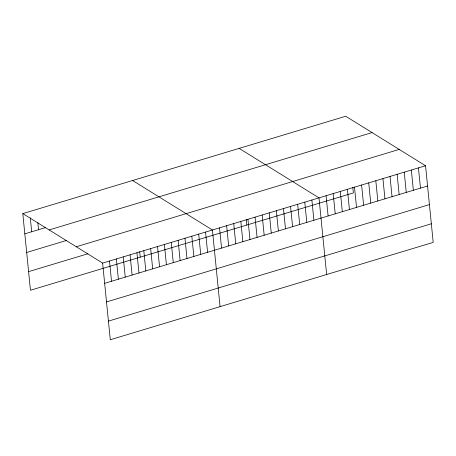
<?xml version="1.0" encoding="UTF-8"?>
<svg xmlns="http://www.w3.org/2000/svg" width="456" height="456" viewBox="0 0 456 456"><rect width="100%" height="100%" fill="white"/><g stroke="black" fill="none" stroke-linecap="round" stroke-linejoin="round"><path stroke-width="0.68" d="M22.8 213.602L345.716 116.257L425.551 165.745L433.2 242.398L110.284 339.743L102.634 263.089L22.8 213.602L30.449 290.255L353.366 192.911L352.819 187.393M24.818 233.842L45.406 227.635M49.145 229.932L372.062 132.588M26.676 252.459L66.604 240.426M76.289 246.759L399.205 149.414M28.591 271.639L87.854 253.775M102.634 263.089L425.551 165.745M104.652 283.33L427.568 185.985M106.51 301.946L429.427 204.601M108.425 321.127L431.342 223.782M239.155 148.382L318.989 197.87L326.638 274.518M132.593 180.508L212.422 229.989L220.077 306.643M418.443 167.888L420.466 188.129M411.34 170.025L413.358 190.266M404.238 172.168L406.256 192.409M397.13 174.312L399.154 194.552M390.028 176.455L392.046 196.69M382.926 178.592L384.944 198.833M375.818 180.736L377.842 200.976M368.716 182.879L370.734 203.119M361.614 185.016L363.632 205.257M354.506 187.16L356.529 207.4M347.404 189.303L349.421 209.543M340.301 191.446L342.319 211.681M333.193 193.583L335.217 213.824M326.091 195.727L328.109 215.967M311.881 200.007L313.905 220.248M304.779 202.15L306.797 222.391M297.677 204.294L299.695 224.534M290.569 206.437L292.592 226.672M283.467 208.574L285.484 228.815M276.359 210.718L278.382 230.958M269.257 212.861L271.28 233.101M262.154 214.998L264.172 235.239M255.046 217.141L257.07 237.382M247.944 219.285L249.968 239.525M246.257 219.518L246.804 225.036M240.842 221.428L242.86 241.663M233.734 223.565L235.758 243.806M226.632 225.709L228.65 245.949M219.53 227.852L221.548 248.092M205.559 232.058L207.583 252.299M198.702 234.127L200.72 254.368M191.839 236.197L193.857 256.437M184.976 238.266L186.994 258.506M178.114 240.335L180.131 260.575M171.251 242.404L173.274 262.645M164.388 244.473L166.411 264.714M157.525 246.542L159.549 266.783M150.668 248.611L152.686 268.846M143.805 250.675L145.823 270.915M139.69 251.644L140.243 257.155M136.942 252.744L138.96 272.984M130.08 254.813L132.097 275.053M123.217 256.882L125.24 277.123M116.354 258.951L118.378 279.192M109.491 261.02L111.515 281.261M37.848 222.727L38.543 229.704M30.29 217.814L31.681 231.773"/></g></svg>
